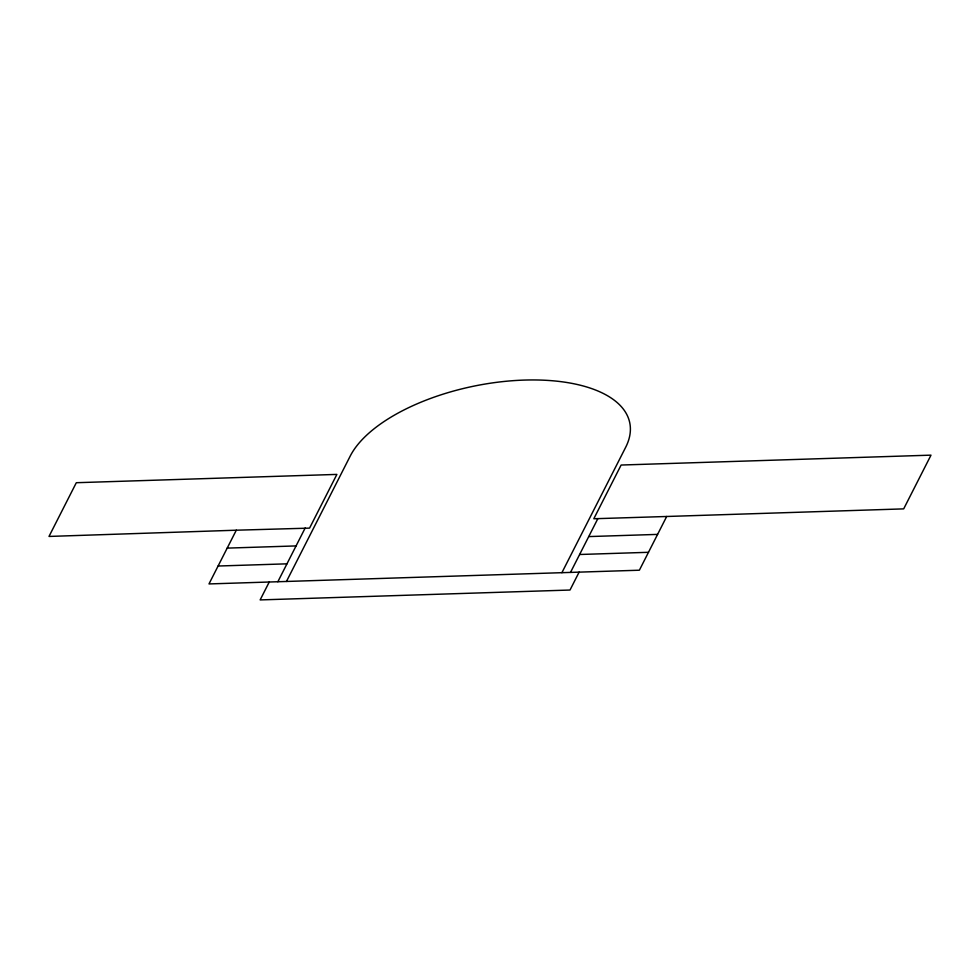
<?xml version="1.0" encoding="UTF-8"?>
<svg xmlns="http://www.w3.org/2000/svg" width="980" height="980" viewBox="0 0 980 980"><rect width="100%" height="100%" fill="white"/><g stroke="black" fill="none" stroke-linecap="round" stroke-linejoin="round"><path stroke-width="1.47" d="M236.303 530.205L49 536.44L76.317 482.711L336.887 474.406L309.57 528.122L236.303 530.205L208.985 583.933L639.377 570.213L666.694 516.485L903.683 508.877L931 455.149L621.124 465.035L593.807 518.751L666.694 516.485M269.243 582.01L260.141 599.919L570.017 590.034L579.119 572.124M277.855 581.74L305.172 528.012M286.454 581.459L350.203 456.104A144.734 67.057 -11.5 0 1 524.361 380.081A144.734 67.057 -11.5 0 1 625.657 447.321L561.908 572.675M570.507 572.406L597.837 518.677M227.201 548.114L296.058 545.921M588.723 536.587L657.58 534.394M218.099 566.024L286.956 563.831M579.621 554.496L648.478 552.304"/></g></svg>
